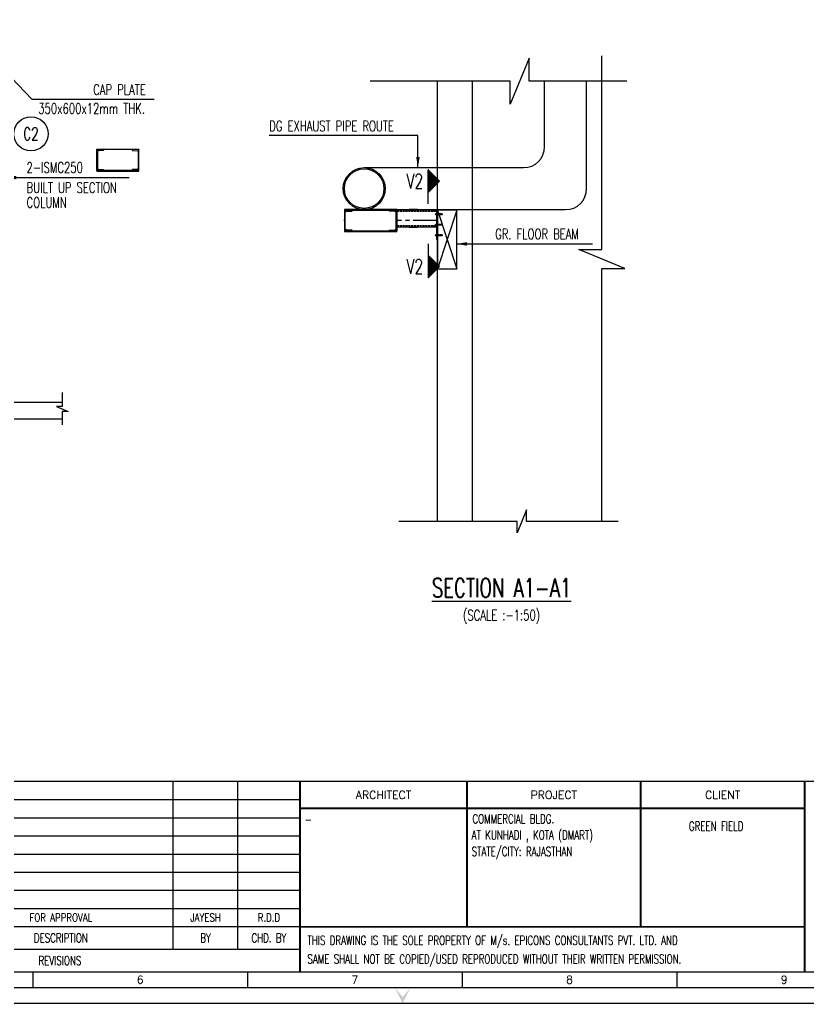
# Model space of a CAD drawing. Header units: inches. Extents: x 6 to 183294, y -48183 to 78918.
# Drawn here: x 129706 to 148491, y -48183 to -24756 of the extents above; entities that cross this region are included whole.
import ezdxf
from ezdxf.enums import TextEntityAlignment as Align

# ---------------------------------------------------------------- set-up
doc = ezdxf.new("R2010")
doc.units = ezdxf.units.IN
doc.header["$MEASUREMENT"] = 0
for name, pattern in [('CENTER', [2, 1.25, -0.25, 0.25, -0.25]), ('CENTER2', [1.125, 0.75, -0.125, 0.125, -0.125]), ('HIDDEN', [0.375, 0.25, -0.125]), ('phl_thick', [0]), ('thin_line', [0])]:
    doc.linetypes.add(name, pattern=pattern)
for name, color, linetype in [('PNA', 8, 'Continuous'), ('projection', 7, 'Continuous'), ('S-BASE & END PLATE', 6, 'Continuous'), ('S-BASE PLATE', 3, 'Continuous'), ('S-BRECK LINE', 8, 'Continuous'), ('S-CENTER LINE', 8, 'CENTER2'), ('S-CHEQ PLATE', 9, 'Continuous'), ('S-COLUMN', 1, 'Continuous'), ('S-COLUMN CIRCLE', 9, 'Continuous'), ('S-COLUMN NO', 2, 'Continuous'), ('S-CONCRET LINE', 4, 'Continuous'), ('S-DIM-1', 5, 'Continuous'), ('S-ISMC', 2, 'Continuous'), ('S-SECTION MARK', 1, 'Continuous'), ('S-TEXT', 2, 'Continuous'), ('S-TEXT-1', 4, 'Continuous'), ('S-TITIL', 6, 'Continuous'), ('TEXT (SHEET)', 4, 'Continuous')]:
    doc.layers.add(name, color=color, linetype=linetype)
doc.styles.add('ROMANS', font='simplex.shx', dxfattribs={"width": 0.7})
doc.dimstyles.new('dim10', dxfattribs={"dimtxt": 250, "dimasz": 250, "dimexe": 200, "dimexo": 200, "dimgap": 100, "dimtad": 1, "dimdec": 0, "dimlfac": 0.1, "dimzin": 0, "dimdsep": 46, "dimtxsty": 'ROMANS', "dimcen": 0, "dimclrd": 5, "dimclre": 5, "dimclrt": 4, "dimadec": 0, "dimazin": 0, "dimtfac": 1, "dimtdec": 0, "dimtix": 1, "dimtofl": 0, "dimtmove": 2, "dimatfit": 3, "dimfxl": 0, "dimtolj": 1, "dimtzin": 0, "dimlwd": -1, "dimlwe": -1, "dimarcsym": 0})
doc.dimstyles.new('dim25', dxfattribs={"dimtxt": 250, "dimasz": 250, "dimexe": 200, "dimexo": 200, "dimgap": 100, "dimtad": 1, "dimdec": 0, "dimlfac": 0.25, "dimzin": 0, "dimdsep": 46, "dimtxsty": 'ROMANS', "dimcen": 0, "dimclrd": 5, "dimclre": 5, "dimclrt": 4, "dimadec": 0, "dimazin": 0, "dimtfac": 1, "dimtdec": 0, "dimtix": 1, "dimtofl": 0, "dimtmove": 2, "dimatfit": 3, "dimfxl": 0, "dimtolj": 1, "dimtzin": 0, "dimlwd": -1, "dimlwe": -1, "dimarcsym": 0})

# ---------------------------------------------------------------- blocks, each defined once
blk = doc.blocks.new('*U9')
at = {"layer": 'S-CENTER LINE', "linetype": 'CENTER2', "ltscale": 10}
for p, q in [((0, -125), (0, 125)), ((8, 0), (-8, 0))]:
    blk.add_line(p, q, dxfattribs=at)
at = {"layer": 'S-ISMC'}
blk.add_lwpolyline([(71, -114), (14, -108, -0.383864), (4, -96), (4, 96, -0.383864), (14, 108), (71, 114, 0.383864), (76, 120), (76, 125), (-4, 125), (-4, -125), (76, -125), (76, -120, 0.383864)], format="xyb", close=True, dxfattribs=at)
blk = doc.blocks.new('2-ISMC250 BUILT UP SECTION')
at = {"layer": 'S-BASE PLATE', "color": 3, "ltscale": 2}
for points in [[(-500, 262), (500, 262), (500, 250), (-500, 250)], [(-500, -262), (500, -262), (500, -250), (-500, -250)]]:
    blk.add_lwpolyline(points, close=True, dxfattribs=at)
at = {"layer": 'S-ISMC', "yscale": 2, "zscale": 2, "rotation": 180}
for p, xscale in [((-492.9, 0), -2), ((492.9, 0), 2)]:
    blk.add_blockref('*U9', p, dxfattribs=dict(at, xscale=xscale))
blk = doc.blocks.new('ccLab_20183781014761_16')
at = {"color": 92, "linetype": 'CENTER', "true_color": 0x00c000}
blk.add_line((-65.75, 0), (19.25, 0), dxfattribs=at)
blk = doc.blocks.new('ccLab_20183781014761_18')
at = {"color": 1, "linetype": 'thin_line', "true_color": 0xff0000}
for p, q in [((-23.2, 4.08), (0, 4.08)), ((-23.2, -4.08), (0, -4.08))]:
    blk.add_line(p, q, dxfattribs=at)
blk = doc.blocks.new('ccLab_20183781014761_20')
at = {"color": 1, "linetype": 'thin_line', "true_color": 0xff0000}
for p, q in [((10, 4), (15, 4)), ((10, -4), (15, -4))]:
    blk.add_line(p, q, dxfattribs=at)
blk = doc.blocks.new('*U37')
at = {"layer": 'projection', "color": 7, "linetype": 'phl_thick'}
for p, q in [((4888, 2062), (4888, 2070)), ((4889, 2071), (4892, 2071)), ((4889, 2061), (4889, 2071)), ((4889, 2061), (4892, 2061)), ((4895, 2070), (4892, 2071)), ((4892, 2061), (4892, 2071)), ((4892, 2061), (4895, 2061)), ((4899, 2069), (4895, 2070)), ((4895, 2061), (4895, 2070)), ((4895, 2061), (4899, 2062)), ((4899, 2068), (4899, 2070)), ((4899, 2068), (4900, 2068)), ((4899, 2068), (4900, 2068)), ((4899, 2067), (4900, 2067)), ((4899, 2064), (4899, 2067)), ((4899, 2061), (4899, 2063)), ((4899, 2063), (4899, 2063)), ((4899, 2061), (4918, 2061)), ((4900, 2067), (4900, 2068)), ((4901, 2071), (4912, 2071)), ((4901, 2071), (4901, 2071)), ((4901, 2071), (4901, 2071)), ((4901, 2064), (4912, 2064)), ((4901, 2064), (4912, 2064)), ((4901, 2063), (4901, 2064)), ((4901, 2064), (4901, 2064)), ((4901, 2063), (4912, 2063)), ((4912, 2070), (4912, 2070)), ((4912, 2070), (4912, 2070)), ((4912, 2070), (4912, 2070)), ((4912, 2070), (4912, 2070)), ((4912, 2070), (4912, 2070)), ((4912, 2070), (4912, 2070)), ((4912, 2070), (4912, 2070)), ((4912, 2070), (4912, 2070)), ((4912, 2070), (4912, 2070)), ((4912, 2070), (4912, 2070)), ((4912, 2070), (4912, 2070)), ((4912, 2070), (4912, 2070)), ((4912, 2070), (4912, 2070)), ((4912, 2070), (4912, 2070)), ((4912, 2070), (4912, 2070)), ((4912, 2070), (4912, 2070)), ((4912, 2070), (4912, 2070)), ((4912, 2070), (4912, 2071)), ((4912, 2070), (4912, 2070)), ((4912, 2071), (4912, 2071)), ((4912, 2070), (4912, 2070)), ((4912, 2071), (4912, 2071)), ((4912, 2070), (4912, 2070)), ((4912, 2071), (4912, 2071)), ((4912, 2070), (4912, 2070)), ((4912, 2071), (4912, 2071)), ((4912, 2070), (4912, 2070)), ((4912, 2071), (4912, 2071)), ((4912, 2070), (4912, 2071)), ((4912, 2071), (4912, 2071)), ((4912, 2071), (4912, 2071)), ((4912, 2071), (4912, 2071)), ((4912, 2071), (4912, 2071)), ((4912, 2071), (4912, 2071)), ((4912, 2071), (4912, 2071)), ((4912, 2071), (4912, 2071)), ((4912, 2071), (4912, 2071)), ((4912, 2071), (4912, 2071)), ((4912, 2071), (4912, 2071)), ((4912, 2071), (4912, 2071)), ((4912, 2071), (4912, 2071)), ((4912, 2071), (4912, 2071)), ((4912, 2071), (4912, 2071)), ((4912, 2071), (4912, 2071)), ((4912, 2071), (4912, 2071)), ((4912, 2070), (4912, 2070)), ((4912, 2070), (4912, 2070)), ((4912, 2070), (4912, 2070)), ((4912, 2070), (4912, 2070)), ((4912, 2070), (4912, 2070)), ((4912, 2070), (4912, 2070)), ((4912, 2070), (4912, 2070)), ((4912, 2070), (4912, 2070)), ((4912, 2070), (4912, 2070)), ((4912, 2070), (4912, 2070)), ((4912, 2070), (4912, 2070)), ((4912, 2070), (4912, 2070)), ((4912, 2070), (4912, 2070)), ((4912, 2070), (4912, 2070)), ((4912, 2070), (4912, 2070)), ((4912, 2070), (4912, 2070)), ((4912, 2070), (4912, 2070)), ((4912, 2070), (4912, 2070)), ((4912, 2070), (4912, 2070)), ((4912, 2070), (4912, 2070)), ((4912, 2070), (4912, 2070)), ((4912, 2070), (4912, 2070)), ((4912, 2070), (4912, 2070)), ((4912, 2070), (4912, 2070)), ((4912, 2070), (4912, 2070)), ((4912, 2070), (4912, 2070)), ((4912, 2070), (4912, 2070)), ((4912, 2070), (4912, 2070)), ((4912, 2070), (4912, 2070)), ((4912, 2070), (4912, 2070)), ((4912, 2070), (4912, 2070)), ((4912, 2070), (4912, 2070)), ((4912, 2070), (4912, 2070)), ((4912, 2070), (4912, 2070)), ((4912, 2070), (4912, 2070)), ((4912, 2070), (4912, 2070)), ((4912, 2070), (4912, 2070)), ((4912, 2070), (4913, 2070)), ((4912, 2070), (4912, 2070)), ((4912, 2070), (4912, 2070)), ((4912, 2070), (4912, 2070)), ((4912, 2070), (4912, 2070)), ((4912, 2070), (4912, 2070)), ((4912, 2070), (4912, 2070)), ((4912, 2070), (4912, 2070)), ((4912, 2070), (4912, 2070)), ((4912, 2070), (4912, 2070)), ((4912, 2070), (4912, 2070)), ((4912, 2070), (4912, 2070)), ((4912, 2070), (4912, 2070)), ((4912, 2070), (4912, 2070)), ((4912, 2070), (4912, 2070)), ((4912, 2070), (4912, 2070)), ((4912, 2070), (4912, 2070)), ((4912, 2070), (4912, 2070)), ((4912, 2070), (4912, 2070)), ((4912, 2070), (4912, 2070)), ((4912, 2070), (4912, 2070)), ((4912, 2070), (4912, 2070)), ((4912, 2070), (4912, 2070)), ((4912, 2070), (4912, 2070)), ((4912, 2070), (4912, 2070)), ((4912, 2070), (4912, 2070)), ((4912, 2070), (4912, 2070)), ((4912, 2070), (4912, 2070)), ((4912, 2070), (4912, 2070)), ((4912, 2070), (4912, 2070)), ((4912, 2070), (4912, 2070)), ((4912, 2070), (4912, 2070)), ((4912, 2066), (4912, 2066)), ((4912, 2066), (4912, 2066)), ((4912, 2066), (4912, 2066)), ((4912, 2066), (4912, 2066)), ((4912, 2066), (4912, 2066)), ((4912, 2066), (4912, 2066)), ((4912, 2065), (4912, 2066)), ((4912, 2066), (4912, 2066)), ((4912, 2066), (4912, 2066)), ((4912, 2066), (4912, 2066)), ((4912, 2066), (4912, 2066)), ((4912, 2066), (4912, 2066)), ((4913, 2066), (4912, 2066)), ((4912, 2066), (4912, 2066)), ((4912, 2066), (4912, 2066)), ((4912, 2066), (4912, 2066)), ((4912, 2066), (4912, 2066)), ((4912, 2066), (4912, 2066)), ((4912, 2066), (4912, 2066)), ((4912, 2066), (4912, 2066)), ((4912, 2066), (4912, 2066)), ((4912, 2066), (4912, 2066)), ((4912, 2066), (4912, 2066)), ((4912, 2066), (4912, 2066)), ((4912, 2066), (4912, 2066)), ((4912, 2066), (4912, 2066)), ((4912, 2066), (4912, 2066)), ((4912, 2066), (4912, 2066)), ((4912, 2066), (4912, 2066)), ((4912, 2066), (4912, 2066)), ((4912, 2066), (4912, 2066)), ((4912, 2066), (4912, 2066)), ((4912, 2066), (4912, 2066)), ((4912, 2066), (4912, 2066)), ((4912, 2065), (4912, 2066)), ((4912, 2065), (4912, 2066)), ((4912, 2065), (4912, 2065)), ((4912, 2065), (4912, 2065)), ((4912, 2065), (4912, 2065)), ((4912, 2065), (4912, 2065)), ((4912, 2065), (4912, 2065)), ((4912, 2065), (4912, 2065)), ((4912, 2065), (4912, 2065)), ((4912, 2065), (4912, 2065)), ((4912, 2065), (4912, 2065)), ((4912, 2065), (4912, 2065)), ((4912, 2065), (4912, 2065)), ((4912, 2065), (4912, 2065)), ((4912, 2064), (4912, 2065)), ((4912, 2065), (4912, 2065)), ((4912, 2065), (4912, 2065)), ((4912, 2065), (4912, 2065)), ((4912, 2065), (4912, 2065)), ((4912, 2065), (4912, 2065)), ((4912, 2065), (4912, 2065)), ((4912, 2065), (4912, 2065)), ((4912, 2065), (4912, 2065)), ((4912, 2065), (4912, 2065)), ((4912, 2065), (4912, 2065)), ((4912, 2065), (4912, 2065)), ((4912, 2065), (4912, 2065)), ((4912, 2065), (4912, 2065)), ((4912, 2065), (4912, 2065)), ((4912, 2065), (4912, 2065)), ((4912, 2065), (4912, 2065)), ((4912, 2065), (4912, 2065)), ((4912, 2065), (4912, 2065)), ((4912, 2065), (4912, 2065)), ((4912, 2065), (4912, 2065)), ((4912, 2064), (4912, 2065)), ((4912, 2064), (4912, 2064)), ((4912, 2064), (4912, 2064)), ((4912, 2064), (4912, 2064)), ((4912, 2064), (4912, 2064)), ((4912, 2063), (4912, 2064)), ((4912, 2064), (4912, 2064)), ((4912, 2064), (4912, 2064)), ((4912, 2064), (4912, 2064)), ((4912, 2064), (4912, 2064)), ((4912, 2064), (4912, 2064)), ((4912, 2064), (4912, 2064)), ((4912, 2064), (4912, 2064)), ((4912, 2064), (4912, 2064)), ((4912, 2064), (4912, 2064)), ((4912, 2064), (4912, 2064)), ((4912, 2064), (4912, 2064)), ((4912, 2064), (4912, 2064)), ((4912, 2064), (4912, 2064)), ((4912, 2064), (4912, 2064)), ((4912, 2064), (4912, 2064)), ((4912, 2064), (4912, 2064)), ((4912, 2064), (4912, 2064)), ((4912, 2064), (4912, 2064)), ((4912, 2064), (4912, 2064)), ((4912, 2064), (4912, 2064)), ((4912, 2064), (4912, 2064)), ((4912, 2064), (4912, 2064)), ((4912, 2064), (4912, 2064)), ((4912, 2064), (4912, 2064)), ((4912, 2064), (4912, 2064)), ((4912, 2064), (4912, 2064)), ((4912, 2064), (4912, 2064)), ((4912, 2064), (4912, 2064)), ((4912, 2064), (4912, 2064)), ((4912, 2064), (4912, 2064)), ((4912, 2064), (4912, 2064)), ((4912, 2064), (4912, 2064)), ((4912, 2064), (4912, 2064)), ((4912, 2064), (4912, 2064)), ((4912, 2064), (4912, 2064)), ((4912, 2064), (4912, 2064)), ((4912, 2064), (4912, 2064)), ((4912, 2064), (4912, 2064)), ((4912, 2064), (4912, 2064)), ((4912, 2064), (4912, 2064)), ((4912, 2064), (4912, 2064)), ((4912, 2064), (4912, 2064)), ((4912, 2064), (4912, 2064)), ((4912, 2064), (4912, 2064)), ((4912, 2064), (4912, 2064)), ((4912, 2064), (4912, 2064)), ((4912, 2064), (4912, 2064)), ((4912, 2063), (4912, 2064)), ((4912, 2063), (4912, 2064)), ((4912, 2063), (4912, 2063)), ((4912, 2063), (4912, 2063)), ((4912, 2063), (4912, 2063)), ((4912, 2063), (4912, 2063)), ((4912, 2063), (4912, 2063)), ((4912, 2063), (4912, 2063)), ((4912, 2063), (4912, 2063)), ((4912, 2063), (4912, 2063)), ((4912, 2063), (4912, 2063)), ((4912, 2063), (4912, 2063)), ((4912, 2063), (4912, 2063)), ((4912, 2063), (4912, 2063)), ((4912, 2063), (4912, 2063)), ((4912, 2063), (4912, 2063)), ((4912, 2063), (4912, 2063)), ((4912, 2063), (4912, 2063)), ((4912, 2063), (4912, 2063)), ((4912, 2063), (4912, 2063)), ((4912, 2063), (4912, 2063)), ((4912, 2063), (4912, 2063)), ((4912, 2063), (4912, 2063)), ((4912, 2063), (4912, 2063)), ((4912, 2063), (4912, 2063)), ((4912, 2063), (4912, 2063)), ((4912, 2063), (4912, 2063)), ((4912, 2063), (4912, 2063)), ((4912, 2063), (4912, 2063)), ((4912, 2063), (4912, 2063)), ((4912, 2063), (4912, 2063)), ((4912, 2063), (4912, 2063)), ((4912, 2063), (4912, 2063)), ((4912, 2063), (4912, 2063)), ((4912, 2063), (4912, 2063)), ((4912, 2063), (4912, 2063)), ((4912, 2063), (4912, 2063)), ((4912, 2063), (4912, 2063)), ((4912, 2063), (4912, 2063)), ((4912, 2063), (4915, 2063)), ((4912, 2063), (4912, 2063)), ((4912, 2063), (4912, 2063)), ((4912, 2063), (4913, 2063)), ((4912, 2063), (4912, 2063)), ((4912, 2062), (4912, 2063)), ((4912, 2063), (4912, 2063)), ((4912, 2063), (4912, 2063)), ((4912, 2063), (4912, 2063)), ((4912, 2063), (4912, 2063)), ((4912, 2063), (4912, 2063)), ((4912, 2063), (4912, 2063)), ((4912, 2063), (4912, 2063)), ((4912, 2063), (4912, 2063)), ((4912, 2063), (4912, 2063)), ((4912, 2063), (4912, 2063)), ((4912, 2063), (4912, 2063)), ((4912, 2063), (4912, 2063)), ((4912, 2063), (4912, 2063)), ((4912, 2063), (4912, 2063)), ((4912, 2063), (4912, 2063)), ((4912, 2063), (4912, 2063)), ((4912, 2063), (4912, 2063)), ((4912, 2063), (4912, 2063)), ((4912, 2063), (4912, 2063)), ((4912, 2063), (4912, 2063)), ((4912, 2063), (4912, 2063)), ((4912, 2063), (4912, 2063)), ((4912, 2063), (4912, 2063)), ((4912, 2063), (4912, 2063)), ((4912, 2063), (4912, 2063)), ((4912, 2063), (4912, 2063)), ((4912, 2063), (4912, 2063)), ((4912, 2063), (4912, 2063)), ((4912, 2063), (4912, 2063)), ((4912, 2062), (4912, 2063)), ((4912, 2063), (4912, 2063)), ((4912, 2062), (4912, 2062)), ((4912, 2062), (4912, 2062)), ((4912, 2062), (4912, 2062)), ((4912, 2062), (4912, 2062)), ((4912, 2062), (4912, 2062)), ((4912, 2062), (4912, 2062)), ((4912, 2062), (4912, 2062)), ((4912, 2062), (4912, 2062)), ((4912, 2062), (4912, 2062)), ((4912, 2062), (4912, 2062)), ((4912, 2062), (4912, 2062)), ((4912, 2062), (4912, 2062)), ((4912, 2062), (4912, 2062)), ((4912, 2062), (4912, 2062)), ((4912, 2062), (4912, 2062)), ((4912, 2062), (4912, 2062)), ((4912, 2062), (4912, 2062)), ((4912, 2062), (4912, 2062)), ((4912, 2062), (4912, 2062)), ((4912, 2062), (4912, 2062)), ((4912, 2062), (4912, 2062)), ((4912, 2062), (4912, 2062)), ((4912, 2062), (4912, 2062)), ((4912, 2062), (4912, 2062)), ((4912, 2062), (4912, 2062)), ((4912, 2062), (4912, 2062)), ((4912, 2062), (4912, 2062)), ((4912, 2062), (4912, 2062)), ((4912, 2062), (4913, 2062)), ((4912, 2062), (4912, 2062)), ((4912, 2062), (4912, 2062)), ((4912, 2062), (4912, 2062)), ((4912, 2062), (4912, 2062)), ((4912, 2062), (4912, 2062)), ((4912, 2062), (4912, 2062)), ((4912, 2062), (4912, 2062)), ((4912, 2062), (4912, 2062)), ((4912, 2062), (4912, 2062)), ((4912, 2062), (4912, 2062)), ((4912, 2062), (4912, 2062)), ((4912, 2062), (4912, 2062)), ((4912, 2062), (4912, 2062)), ((4912, 2062), (4912, 2062)), ((4912, 2062), (4912, 2062)), ((4912, 2062), (4912, 2062)), ((4912, 2070), (4912, 2070)), ((4912, 2070), (4912, 2070)), ((4913, 2070), (4913, 2070)), ((4913, 2070), (4913, 2070)), ((4913, 2070), (4913, 2070)), ((4913, 2070), (4913, 2070)), ((4913, 2070), (4913, 2070)), ((4913, 2070), (4913, 2070)), ((4913, 2070), (4913, 2070)), ((4913, 2070), (4913, 2070)), ((4913, 2070), (4913, 2070)), ((4913, 2070), (4913, 2070)), ((4913, 2070), (4913, 2070)), ((4913, 2070), (4914, 2070)), ((4912, 2070), (4912, 2070)), ((4914, 2066), (4913, 2066)), ((4913, 2066), (4913, 2066)), ((4913, 2066), (4913, 2066)), ((4913, 2066), (4913, 2066)), ((4913, 2066), (4913, 2066)), ((4913, 2066), (4913, 2066)), ((4913, 2066), (4913, 2066)), ((4913, 2066), (4913, 2066)), ((4913, 2066), (4913, 2066)), ((4913, 2066), (4913, 2066)), ((4912, 2065), (4912, 2065)), ((4912, 2065), (4912, 2065)), ((4912, 2064), (4912, 2065)), ((4912, 2064), (4912, 2064)), ((4912, 2064), (4912, 2064)), ((4912, 2064), (4912, 2064)), ((4912, 2064), (4912, 2064)), ((4913, 2063), (4913, 2063)), ((4913, 2063), (4913, 2063)), ((4913, 2063), (4913, 2063)), ((4913, 2063), (4913, 2063)), ((4913, 2063), (4913, 2063)), ((4913, 2063), (4913, 2063)), ((4913, 2063), (4913, 2063)), ((4913, 2063), (4913, 2063)), ((4913, 2063), (4913, 2063)), ((4913, 2063), (4913, 2063)), ((4913, 2063), (4913, 2063)), ((4913, 2063), (4914, 2063)), ((4912, 2063), (4912, 2063)), ((4912, 2063), (4912, 2063)), ((4912, 2063), (4912, 2063)), ((4913, 2062), (4913, 2063)), ((4913, 2062), (4913, 2063)), ((4913, 2062), (4913, 2062)), ((4913, 2062), (4913, 2062)), ((4913, 2062), (4913, 2062)), ((4913, 2062), (4913, 2062)), ((4913, 2062), (4913, 2062)), ((4913, 2062), (4913, 2062)), ((4913, 2062), (4913, 2062)), ((4913, 2062), (4913, 2062)), ((4913, 2062), (4913, 2062)), ((4913, 2062), (4913, 2062)), ((4913, 2062), (4913, 2062)), ((4913, 2062), (4914, 2062)), ((4914, 2070), (4914, 2070)), ((4914, 2070), (4914, 2070)), ((4914, 2070), (4914, 2070)), ((4914, 2070), (4914, 2070)), ((4914, 2070), (4914, 2070)), ((4914, 2070), (4914, 2070)), ((4914, 2070), (4915, 2070)), ((4914, 2065), (4914, 2066)), ((4914, 2066), (4914, 2066)), ((4914, 2066), (4914, 2066)), ((4914, 2066), (4914, 2066)), ((4914, 2066), (4914, 2066)), ((4915, 2065), (4914, 2065)), ((4914, 2065), (4914, 2065)), ((4914, 2065), (4914, 2065)), ((4914, 2065), (4914, 2065)), ((4914, 2065), (4914, 2065)), ((4914, 2063), (4914, 2063)), ((4914, 2063), (4914, 2063)), ((4914, 2063), (4914, 2063)), ((4914, 2063), (4914, 2063)), ((4914, 2063), (4914, 2063)), ((4914, 2063), (4914, 2063)), ((4914, 2063), (4915, 2063)), ((4914, 2062), (4914, 2062)), ((4914, 2062), (4914, 2062)), ((4914, 2062), (4914, 2062)), ((4914, 2062), (4914, 2062)), ((4914, 2062), (4914, 2062)), ((4914, 2062), (4914, 2062)), ((4914, 2062), (4915, 2062)), ((4915, 2071), (4918, 2071)), ((4915, 2071), (4915, 2071)), ((4915, 2071), (4915, 2071)), ((4915, 2071), (4915, 2071)), ((4915, 2071), (4915, 2071)), ((4915, 2071), (4915, 2071)), ((4915, 2071), (4915, 2071)), ((4915, 2070), (4915, 2071)), ((4915, 2070), (4915, 2070)), ((4915, 2070), (4915, 2070)), ((4915, 2070), (4915, 2070)), ((4915, 2070), (4915, 2070)), ((4915, 2070), (4915, 2070)), ((4915, 2070), (4915, 2070)), ((4915, 2070), (4915, 2070)), ((4915, 2064), (4915, 2065)), ((4915, 2065), (4915, 2065)), ((4915, 2065), (4915, 2065)), ((4915, 2065), (4915, 2065)), ((4915, 2065), (4915, 2065)), ((4915, 2064), (4915, 2064)), ((4915, 2064), (4915, 2064)), ((4915, 2064), (4915, 2064)), ((4915, 2064), (4915, 2064)), ((4915, 2064), (4915, 2064)), ((4915, 2064), (4915, 2064)), ((4915, 2064), (4915, 2064)), ((4915, 2064), (4915, 2064)), ((4915, 2064), (4915, 2064)), ((4915, 2064), (4915, 2064)), ((4915, 2063), (4915, 2064)), ((4915, 2064), (4915, 2064)), ((4915, 2064), (4915, 2064)), ((4915, 2064), (4915, 2064)), ((4915, 2064), (4915, 2064)), ((4915, 2064), (4915, 2064)), ((4915, 2064), (4915, 2064)), ((4915, 2063), (4915, 2063)), ((4915, 2063), (4915, 2064)), ((4915, 2063), (4915, 2064)), ((4915, 2063), (4915, 2063)), ((4915, 2063), (4915, 2063)), ((4915, 2062), (4915, 2063)), ((4915, 2063), (4915, 2063)), ((4915, 2063), (4915, 2063)), ((4915, 2063), (4915, 2063)), ((4915, 2063), (4915, 2063)), ((4915, 2063), (4915, 2063)), ((4915, 2063), (4915, 2063)), ((4915, 2063), (4915, 2063)), ((4915, 2063), (4915, 2063)), ((4915, 2063), (4915, 2063)), ((4915, 2063), (4915, 2063)), ((4915, 2063), (4915, 2063)), ((4915, 2063), (4915, 2063)), ((4915, 2063), (4915, 2063)), ((4915, 2063), (4915, 2063)), ((4915, 2063), (4915, 2063)), ((4915, 2063), (4915, 2063)), ((4915, 2062), (4915, 2062)), ((4918, 2061), (4918, 2071)), ((4919, 2071), (4920, 2071)), ((4919, 2061), (4919, 2071)), ((4919, 2061), (4919, 2071)), ((4919, 2061), (4920, 2061)), ((4920, 2061), (4920, 2071)), ((4921, 2061), (4921, 2071)), ((4921, 2070), (4930, 2070)), ((4921, 2061), (4930, 2061)), ((4930, 2071), (4954, 2071)), ((4930, 2070), (4930, 2071)), ((4930, 2061), (4930, 2071)), ((4930, 2061), (4930, 2070)), ((4930, 2061), (4930, 2061)), ((4930, 2061), (4954, 2061)), ((4942, 2066), (4942, 2066)), ((4942, 2066), (4942, 2066)), ((4943, 2065), (4942, 2066)), ((4942, 2066), (4943, 2066)), ((4942, 2066), (4942, 2066)), ((4943, 2067), (4944, 2067)), ((4943, 2067), (4943, 2067)), ((4943, 2066), (4943, 2067)), ((4943, 2066), (4943, 2066)), ((4943, 2066), (4943, 2066)), ((4943, 2065), (4943, 2066)), ((4943, 2066), (4944, 2066)), ((4943, 2066), (4943, 2066)), ((4943, 2066), (4943, 2066)), ((4943, 2066), (4943, 2066)), ((4943, 2066), (4943, 2066)), ((4943, 2066), (4943, 2066)), ((4943, 2066), (4943, 2066)), ((4943, 2066), (4943, 2066)), ((4943, 2066), (4943, 2066)), ((4943, 2065), (4943, 2065)), ((4943, 2065), (4943, 2065)), ((4943, 2065), (4943, 2065)), ((4943, 2065), (4943, 2065)), ((4944, 2065), (4943, 2065)), ((4943, 2065), (4943, 2065)), ((4944, 2065), (4943, 2065)), ((4944, 2067), (4945, 2067)), ((4944, 2067), (4945, 2067)), ((4944, 2067), (4944, 2067)), ((4944, 2067), (4944, 2067)), ((4944, 2067), (4944, 2067)), ((4944, 2067), (4944, 2067)), ((4944, 2067), (4944, 2067)), ((4944, 2067), (4944, 2067)), ((4944, 2066), (4944, 2067)), ((4944, 2065), (4944, 2065)), ((4944, 2065), (4944, 2065)), ((4944, 2065), (4944, 2065)), ((4944, 2065), (4944, 2065)), ((4944, 2065), (4944, 2065)), ((4944, 2065), (4944, 2065)), ((4945, 2065), (4944, 2065)), ((4945, 2065), (4944, 2065)), ((4945, 2066), (4945, 2067)), ((4945, 2067), (4945, 2067)), ((4945, 2067), (4945, 2067)), ((4945, 2067), (4945, 2067)), ((4945, 2067), (4946, 2067)), ((4945, 2067), (4946, 2067)), ((4945, 2067), (4945, 2067)), ((4945, 2067), (4945, 2067)), ((4945, 2067), (4945, 2067)), ((4945, 2067), (4945, 2067)), ((4945, 2067), (4945, 2067)), ((4945, 2067), (4945, 2067)), ((4945, 2067), (4945, 2067)), ((4945, 2066), (4945, 2067)), ((4945, 2066), (4945, 2066)), ((4945, 2066), (4945, 2066)), ((4945, 2066), (4945, 2066)), ((4945, 2066), (4945, 2066)), ((4945, 2066), (4945, 2066)), ((4945, 2066), (4945, 2066)), ((4945, 2066), (4945, 2066)), ((4945, 2066), (4945, 2066)), ((4945, 2066), (4945, 2066)), ((4945, 2066), (4945, 2066)), ((4945, 2066), (4945, 2066)), ((4945, 2066), (4945, 2066)), ((4945, 2065), (4945, 2065)), ((4945, 2065), (4945, 2065)), ((4945, 2065), (4945, 2065)), ((4945, 2065), (4945, 2065)), ((4945, 2065), (4945, 2065)), ((4945, 2065), (4945, 2065)), ((4945, 2065), (4945, 2065)), ((4945, 2064), (4945, 2065)), ((4946, 2065), (4945, 2065)), ((4946, 2064), (4945, 2064)), ((4947, 2067), (4946, 2067)), ((4947, 2067), (4946, 2067)), ((4946, 2067), (4946, 2067)), ((4946, 2067), (4946, 2067)), ((4946, 2067), (4946, 2067)), ((4946, 2067), (4946, 2067)), ((4946, 2067), (4946, 2067)), ((4946, 2067), (4946, 2067)), ((4946, 2067), (4946, 2067)), ((4946, 2067), (4946, 2067)), ((4946, 2065), (4946, 2065)), ((4946, 2065), (4946, 2065)), ((4946, 2065), (4946, 2065)), ((4946, 2065), (4946, 2065)), ((4946, 2065), (4947, 2065)), ((4946, 2064), (4946, 2064)), ((4946, 2064), (4946, 2064)), ((4946, 2064), (4946, 2064)), ((4946, 2064), (4947, 2064)), ((4948, 2067), (4947, 2067)), ((4948, 2067), (4947, 2067)), ((4947, 2067), (4947, 2067)), ((4947, 2067), (4947, 2067)), ((4947, 2067), (4947, 2067)), ((4947, 2067), (4947, 2067)), ((4947, 2067), (4947, 2067)), ((4947, 2067), (4947, 2067)), ((4947, 2065), (4947, 2065)), ((4947, 2065), (4947, 2065)), ((4947, 2064), (4947, 2065)), ((4947, 2065), (4947, 2065)), ((4947, 2065), (4948, 2065)), ((4947, 2065), (4948, 2065)), ((4947, 2064), (4947, 2064)), ((4947, 2064), (4947, 2064)), ((4949, 2067), (4948, 2067)), ((4949, 2067), (4948, 2067)), ((4948, 2067), (4948, 2067)), ((4948, 2067), (4948, 2067)), ((4948, 2067), (4948, 2067)), ((4948, 2067), (4948, 2067)), ((4948, 2067), (4948, 2067)), ((4948, 2067), (4948, 2067)), ((4948, 2067), (4948, 2067)), ((4948, 2065), (4948, 2065)), ((4948, 2065), (4948, 2065)), ((4948, 2065), (4948, 2065)), ((4948, 2065), (4948, 2065)), ((4948, 2065), (4948, 2065)), ((4948, 2065), (4948, 2065)), ((4948, 2065), (4948, 2065)), ((4948, 2065), (4948, 2065)), ((4948, 2065), (4949, 2065)), ((4948, 2065), (4949, 2065)), ((4950, 2067), (4949, 2067)), ((4949, 2067), (4949, 2067)), ((4949, 2066), (4949, 2067)), ((4949, 2067), (4949, 2067)), ((4949, 2067), (4949, 2067)), ((4949, 2067), (4949, 2067)), ((4950, 2066), (4949, 2066)), ((4949, 2066), (4949, 2066)), ((4949, 2065), (4950, 2066)), ((4949, 2065), (4949, 2065)), ((4949, 2065), (4949, 2065)), ((4949, 2065), (4949, 2065)), ((4949, 2065), (4949, 2065)), ((4949, 2065), (4949, 2065)), ((4949, 2065), (4949, 2065)), ((4949, 2065), (4949, 2065)), ((4949, 2065), (4949, 2065)), ((4949, 2065), (4950, 2065)), ((4950, 2066), (4950, 2067)), ((4951, 2066), (4950, 2066)), ((4950, 2066), (4950, 2066)), ((4950, 2066), (4950, 2066)), ((4950, 2066), (4950, 2066)), ((4950, 2066), (4950, 2066)), ((4950, 2066), (4950, 2066)), ((4950, 2066), (4950, 2066)), ((4950, 2066), (4950, 2066)), ((4950, 2066), (4950, 2066)), ((4950, 2066), (4950, 2066)), ((4950, 2066), (4951, 2066)), ((4950, 2065), (4950, 2066)), ((4950, 2066), (4950, 2066)), ((4950, 2066), (4950, 2066)), ((4950, 2066), (4950, 2066)), ((4950, 2065), (4950, 2065)), ((4950, 2065), (4950, 2065)), ((4951, 2066), (4951, 2067)), ((4951, 2067), (4951, 2067)), ((4951, 2067), (4952, 2067)), ((4951, 2066), (4952, 2067)), ((4951, 2065), (4951, 2066)), ((4951, 2065), (4951, 2066)), ((4951, 2066), (4951, 2066)), ((4951, 2066), (4951, 2066)), ((4951, 2066), (4951, 2066)), ((4951, 2066), (4951, 2066)), ((4951, 2066), (4951, 2066)), ((4951, 2066), (4951, 2066)), ((4952, 2065), (4951, 2065)), ((4952, 2065), (4951, 2065)), ((4951, 2065), (4951, 2065)), ((4951, 2065), (4951, 2065)), ((4952, 2067), (4952, 2067)), ((4952, 2067), (4952, 2067)), ((4952, 2065), (4952, 2065)), ((4954, 2076), (4956, 2076)), ((4954, 2055), (4954, 2076)), ((4954, 2055), (4956, 2055)), ((4956, 2055), (4956, 2076)), ((4956, 2074), (4963, 2074)), ((4956, 2074), (4963, 2074)), ((4956, 2073), (4956, 2074)), ((4956, 2074), (4956, 2074)), ((4956, 2073), (4956, 2073)), ((4956, 2073), (4956, 2073)), ((4956, 2073), (4956, 2073)), ((4956, 2072), (4956, 2073)), ((4956, 2072), (4956, 2072)), ((4956, 2068), (4956, 2068)), ((4956, 2068), (4956, 2068)), ((4956, 2067), (4956, 2068)), ((4956, 2067), (4956, 2067)), ((4956, 2067), (4956, 2067)), ((4956, 2067), (4956, 2067)), ((4956, 2067), (4963, 2067)), ((4956, 2065), (4956, 2067)), ((4956, 2065), (4963, 2065)), ((4956, 2065), (4956, 2065)), ((4956, 2065), (4956, 2065)), ((4956, 2064), (4956, 2065)), ((4956, 2064), (4956, 2064)), ((4956, 2064), (4956, 2064)), ((4956, 2064), (4956, 2064)), ((4956, 2059), (4956, 2060)), ((4956, 2059), (4956, 2059)), ((4956, 2059), (4956, 2059)), ((4956, 2059), (4956, 2059)), ((4956, 2058), (4956, 2059)), ((4956, 2058), (4956, 2058)), ((4956, 2058), (4963, 2058)), ((4956, 2057), (4956, 2058)), ((4956, 2057), (4963, 2057)), ((4963, 2073), (4963, 2074)), ((4963, 2074), (4963, 2074)), ((4963, 2057), (4963, 2074)), ((4963, 2072), (4963, 2073)), ((4963, 2073), (4963, 2073)), ((4963, 2073), (4963, 2073)), ((4963, 2071), (4963, 2072)), ((4963, 2072), (4963, 2072)), ((4963, 2072), (4963, 2072)), ((4963, 2070), (4963, 2071)), ((4963, 2071), (4963, 2071)), ((4963, 2071), (4963, 2071)), ((4963, 2071), (4968, 2071)), ((4963, 2070), (4963, 2070)), ((4963, 2069), (4963, 2070)), ((4963, 2070), (4963, 2070)), ((4963, 2068), (4963, 2069)), ((4963, 2069), (4963, 2069)), ((4963, 2069), (4963, 2069)), ((4963, 2069), (4963, 2069)), ((4963, 2067), (4963, 2068)), ((4963, 2068), (4963, 2068)), ((4963, 2068), (4963, 2068)), ((4963, 2067), (4963, 2067)), ((4963, 2067), (4963, 2067)), ((4963, 2065), (4963, 2067)), ((4963, 2064), (4963, 2065)), ((4963, 2065), (4963, 2065)), ((4963, 2065), (4963, 2065)), ((4963, 2063), (4963, 2064)), ((4963, 2064), (4963, 2064)), ((4963, 2064), (4963, 2064)), ((4963, 2062), (4963, 2063)), ((4963, 2063), (4963, 2063)), ((4963, 2063), (4963, 2063)), ((4963, 2062), (4963, 2062)), ((4963, 2062), (4963, 2062)), ((4963, 2061), (4963, 2062)), ((4963, 2061), (4968, 2061)), ((4963, 2060), (4963, 2061)), ((4963, 2061), (4963, 2061)), ((4963, 2061), (4963, 2061)), ((4963, 2059), (4963, 2060)), ((4963, 2060), (4963, 2060)), ((4963, 2060), (4963, 2060)), ((4963, 2058), (4963, 2059)), ((4963, 2059), (4963, 2059)), ((4963, 2059), (4963, 2059)), ((4963, 2058), (4963, 2058)), ((4963, 2057), (4963, 2058)), ((4971, 2069), (4968, 2071)), ((4968, 2061), (4968, 2071)), ((4968, 2061), (4971, 2062)), ((4971, 2069), (4972, 2069)), ((4971, 2062), (4971, 2069)), ((4971, 2062), (4972, 2062)), ((4973, 2069), (4972, 2069)), ((4972, 2062), (4972, 2069)), ((4972, 2062), (4973, 2063)), ((4973, 2063), (4973, 2069))]:
    blk.add_line(p, q, dxfattribs=at)
for centre, radius, start, end in [((4889, 2070), 0.8, 89.9998, 180), ((4889, 2062), 0.8, 180, 270.0002), ((4918, 2070), 0.5, 0, 90), ((4918, 2062), 0.5, 270, 0), ((4919, 2071), 0.2, 89.9998, 180), ((4919, 2061), 0.2, 180, 270.0002), ((4920, 2071), 0.2, 0, 90.0002), ((4920, 2061), 0.2, 269.9998, 0)]:
    blk.add_arc(centre, radius, start, end, dxfattribs=at)
for centre, major_axis, ratio, start_param, end_param in [((4901, 2066), (14.9, 0), 0.315697, 1.570796, 1.728102), ((4901, 2066), (11.6, 3.2), 0.146629, 4.468256, 4.659352), ((4901, 2066), (14.9, 4.2), 0.146629, 4.514068, 4.671893), ((4907, 2066), (-53.7, 4.1), 0.043494, 1.416792, 1.460756)]:
    blk.add_ellipse(centre, major_axis=major_axis, ratio=ratio, start_param=start_param, end_param=end_param, dxfattribs=at)
for name in ['ccLab_20183781014761_16', 'ccLab_20183781014761_18', 'ccLab_20183781014761_20']:
    blk.add_blockref(name, (4954, 2066))
blk = doc.blocks.new('*U10')
at = {"layer": 'S-CENTER LINE', "linetype": 'CENTER2', "ltscale": 50}
blk.add_line((0, -100), (0, 100), dxfattribs=at)
at = {"layer": 'S-CENTER LINE', "linetype": 'CENTER2', "ltscale": 10}
blk.add_line((7.8, 0), (-7.8, 0), dxfattribs=at)
at = {"layer": 'S-ISMC', "color": 3}
blk.add_lwpolyline([(72, -97.2, 0.383864), (67, -91.7), (12.9, -86, -0.383864), (3, -75.1), (3, 75.1, -0.383864), (12.9, 86), (67, 91.7, 0.383864), (72, 97.2), (72, 100), (-3, 100), (-3, -100), (72, -100)], format="xyb", close=True, dxfattribs=at)
blk = doc.blocks.new('FOLDER')
at = {"layer": 'PNA'}
for points in [[(-1250, 2500), (0, 0), (0, 1000)], [(1250, 2500), (0, 0), (0, 1000)]]:
    blk.add_solid(points, dxfattribs=at)
blk = doc.blocks.new('SHEET')
at = {"color": 1}
for p, q in [((762042, -118391, -8), (676135, -118391, -8)), ((697174, -123292, -8), (720414, -123292, -8)), ((697174, -124054, -8), (720337, -124054, -8))]:
    blk.add_line(p, q, dxfattribs=at)
for p, q in [((716058, -124054, -8), (716058, -118391, -8)), ((718236, -124054, -8), (718236, -118391, -8))]:
    blk.add_line(p, q)
at = {"color": 5, "linetype": 'ByBlock', "lineweight": -2}
for p, q in [((697187, -119004, -8), (720337, -119004, -8)), ((697187, -119617, -8), (720337, -119617, -8)), ((697187, -120229, -8), (720337, -120229, -8)), ((697187, -120842, -8), (720337, -120842, -8)), ((697187, -121454, -8), (720337, -121454, -8)), ((697187, -122067, -8), (720337, -122067, -8)), ((697187, -122680, -8), (720337, -122680, -8))]:
    blk.add_line(p, q, dxfattribs=at)
at = {"elevation": -8, "flags": 128}
blk.add_lwpolyline([(674017, -125881), (763101, -125881), (763101, -63214), (674017, -63214)], close=True, dxfattribs=at)
at = {"color": 1, "const_width": 60.9, "elevation": -8}
for points in [[(720337, -124821), (720337, -118391)], [(725970, -123298), (725970, -118391)], [(731835, -123298), (731835, -118391)], [(737368, -124822), (737368, -118391)], [(720337, -119302), (737368, -119302)], [(720337, -123298), (737368, -123298)]]:
    blk.add_lwpolyline(points, dxfattribs=at)
at = {"layer": 'PNA'}
for p, q in [((711312, -124822, -8), (711312, -125351, -8)), ((718559, -124822, -8), (718559, -125351, -8)), ((725806, -124822, -8), (725806, -125351, -8)), ((733053, -124822, -8), (733053, -125351, -8))]:
    blk.add_line(p, q, dxfattribs=at)
at = {"layer": 'PNA', "color": 1, "elevation": -8}
for points in [[(675076, -125351), (762572, -125351), (762572, -63743), (675076, -63743)], [(676135, -124822), (762042, -124822), (762042, -64273), (676135, -64273)]]:
    blk.add_lwpolyline(points, close=True, dxfattribs=at)
at = {"layer": 'PNA', "xscale": 0.2118545530764889, "yscale": 0.2118545530764889, "zscale": 0.2118545530764889}
blk.add_blockref('FOLDER', (723802, -125881, -8), dxfattribs=at)
at = {"layer": 'PNA', "style": 'ROMANS'}
for s, p in [('6', (714936, -125086, -8)), ('7', (722183, -125086, -8)), ('8', (729431, -125086, -8)), ('9', (736678, -125086, -8))]:
    blk.add_text(s, height=265, dxfattribs=at).set_placement(p, align=Align.MIDDLE)
at = {"layer": 'TEXT (SHEET)', "color": 2, "style": 'ROMANS'}
for s, p in [('ARCHITECT', (723154, -118847, -8)), ('PROJECT', (728903, -118847, -8)), ('CLIENT', (734602, -118847, -8))]:
    blk.add_text(s, height=269, dxfattribs=at).set_placement(p, align=Align.MIDDLE_CENTER)
at = {"layer": 'TEXT (SHEET)', "color": 4, "style": 'ROMANS', "width": 0.7}
for s, height, p in [('DESCRIPTION', 304.74, (712263, -123673, -8)), ('BY', 304.7, (717147, -123673, -8)), ('CHD. BY', 304.7, (719287, -123673, -8)), ('REVISIONS', 304.7, (712231, -124438, -8))]:
    blk.add_text(s, height=height, dxfattribs=at).set_placement(p, align=Align.MIDDLE_CENTER)
for s, p in [('THIS DRAWING IS THE SOLE PROPERTY OF M/s. EPICONS CONSULTANTS PVT. LTD. AND', (720588, -123908, -8)), ('SAME SHALL NOT BE COPIED/USED REPRODUCED WITHOUT THEIR WRITTEN PERMISSION.', (720588, -124539, -8))]:
    blk.add_text(s, height=304.74, dxfattribs=at).set_placement(p)

msp = doc.modelspace()

# ---------------------------------------------------------------- hatches: boundary and pattern name
at = {"layer": 'S-CHEQ PLATE'}
h = msp.add_hatch(dxfattribs=at)
h.set_pattern_fill('ANSI31', color=8, scale=50, angle=270)
h.set_pattern_definition([(315, (141192.545, -28320.424), (4.419417, 4.419417), [])])
h.paths.add_polyline_path([(139644.84, -29992.644), (139644.84, -29292.644), (139656.84, -29292.644), (139656.84, -29992.644)])
at = {"layer": 'S-SECTION MARK', "ltscale": 5}
h = msp.add_hatch(dxfattribs=at)
h.set_pattern_fill('ANSI31', color=256, scale=172.406964, angle=270, style=0)
h.set_pattern_definition([(315, (137104.123, 50595.305), (15.2387667, 15.2387667), [])])
h.paths.add_polyline_path([(139706.503, -28601.651), (139439.374, -28329.786), (139439.374, -28873.517)])
h = msp.add_hatch(dxfattribs=at)
h.set_pattern_fill('ANSI31', color=256, scale=172.406964, angle=270, style=0)
h.set_pattern_definition([(315, (137104.123, 50445.305), (15.2387667, 15.2387667), [])])
h.paths.add_polyline_path([(139706.503, -30633.636), (139439.374, -30905.502), (139439.374, -30361.771)])

# ---------------------------------------------------------------- linework, layer by layer
at = {"color": 8, "elevation": -7.519}
for points in [[(137440.23, -29280.644), (142709.705, -29280.644, 0.414213562), (143209.705, -28780.644), (143209.705, -26219.245)], [(137911.754, -28280.644), (141709.705, -28280.644, 0.414213562), (142209.705, -27780.644), (142209.705, -26219.245)]]:
    msp.add_lwpolyline(points, format="xyb", dxfattribs=at)
at = {"color": 8}
for radius in [500, 470]:
    msp.add_circle((137911.754, -28780.644, -194584.472), radius, dxfattribs=at)
at = {"layer": 'S-BASE & END PLATE', "elevation": -7.519}
msp.add_lwpolyline([(139656.84, -29292.644), (139656.84, -29992.644), (139644.84, -29992.644), (139644.84, -29292.644)], close=True, dxfattribs=at)
at = {"layer": 'S-BASE PLATE', "color": 3, "ltscale": 2}
for points, elevation in [([(137440.23, -29292.644), (138690.23, -29292.644), (138690.23, -29280.644), (137440.23, -29280.644)], -74.186), ([(138979.466, -29292.644), (139179.466, -29292.644), (139179.466, -29280.644), (138979.466, -29280.644)], -7.519), ([(138979.466, -29692.644), (139179.466, -29692.644), (139179.466, -29704.644), (138979.466, -29704.644)], -7.519), ([(137440.23, -29804.644), (138690.23, -29804.644), (138690.23, -29792.644), (137440.23, -29792.644)], -74.186)]:
    msp.add_lwpolyline(points, close=True, dxfattribs=dict(at, elevation=elevation))
at = {"layer": 'S-BRECK LINE', "elevation": -7.519}
for points in [[(144171.285, -26219.245), (141839.694, -26219.245), (141839.694, -25669.749), (141388.432, -26768.74), (141388.432, -26219.245), (138056.84, -26219.245)], [(143571.285, -36704.534), (143571.285, -30680.904), (144120.781, -30680.904), (143021.79, -30229.642), (143571.285, -30229.642), (143571.285, -25619.245)], [(143958.714, -36704.534), (141782.109, -36704.534), (141782.109, -36429.786), (141556.477, -36979.281), (141556.477, -36704.534), (138738.285, -36704.534)]]:
    msp.add_lwpolyline(points, dxfattribs=at)
at = {"layer": 'S-BRECK LINE'}
msp.add_lwpolyline([(130720.43, -33633.213), (130720.43, -33972.652), (130583.056, -33972.652), (130857.804, -34085.468), (130720.43, -34085.468), (130720.43, -34402.945)], dxfattribs=at)
at = {"layer": 'S-CENTER LINE', "linetype": 'CENTER2', "ltscale": 750}
msp.add_line((139644.84, -29542.644, -7.519), (138674.98, -29542.644, -7.519), dxfattribs=at)
at = {"layer": 'S-COLUMN', "color": 8}
for p, q in [((139656.84, -29292.644, -7.519), (140116.84, -30692.644, -7.519)), ((140116.84, -29292.644, -7.519), (139656.84, -30692.644, -7.519))]:
    msp.add_line(p, q, dxfattribs=at)
at = {"layer": 'S-COLUMN CIRCLE'}
msp.add_circle((129974.771, -27474.474), 407.525, dxfattribs=at)
at = {"layer": 'S-CONCRET LINE', "elevation": -7.519}
for points in [[(139656.84, -36704.534), (139656.84, -26219.245)], [(140481.137, -26219.245), (140481.137, -36704.534)]]:
    msp.add_lwpolyline(points, dxfattribs=at)
msp.add_lwpolyline([(139656.84, -30692.644), (140116.84, -30692.644), (140116.84, -29292.644), (139656.84, -29292.644)], close=True, dxfattribs=at)
at = {"layer": 'S-CONCRET LINE'}
for points in [[(120536.276, -33865.257), (130720.43, -33865.257)], [(120536.276, -34265.257), (130720.43, -34265.257)]]:
    msp.add_lwpolyline(points, dxfattribs=at)
at = {"layer": 'S-ISMC', "color": 8, "linetype": 'HIDDEN', "ltscale": 10}
for p, q in [((139644.84, -29320.844, -7.519), (138690.23, -29320.844, -7.519)), ((139644.84, -29664.444, -7.519), (138690.23, -29664.444, -7.519))]:
    msp.add_line(p, q, dxfattribs=at)
at = {"layer": 'S-ISMC', "linetype": 'Continuous', "elevation": -7.519}
for points in [[(138690.23, -29692.644), (139644.84, -29692.644), (139644.84, -29292.644), (137440.23, -29292.644)], [(137440.23, -29792.644), (138690.23, -29792.644)]]:
    msp.add_lwpolyline(points, dxfattribs=at)
at = {"layer": 'S-SECTION MARK'}
for p, q in [((139439.374, -29142.644, -7.519), (139439.374, -28329.786, -7.519)), ((139439.374, -28329.786, -7.519), (139706.503, -28601.651, -7.519)), ((139439.374, -28873.517, -7.519), (139706.503, -28601.651, -7.519)), ((139439.374, -30092.644, -7.519), (139439.374, -30905.502, -7.519)), ((139439.374, -30361.771, -7.519), (139706.503, -30633.636, -7.519)), ((139439.374, -30905.502, -7.519), (139706.503, -30633.636, -7.519))]:
    msp.add_line(p, q, dxfattribs=at)

# ---------------------------------------------------------------- block references
at = {"xscale": 0.7056754055291329, "yscale": 0.7056754055291329, "zscale": 0.7056754055291329}
msp.add_blockref('SHEET', (-371939.589, 40648.489, 5.306), dxfattribs=at)
msp.add_blockref('2-ISMC250 BUILT UP SECTION', (132043.964, -28098.536))
at = {"xscale": -1.896730331541039, "yscale": 1.896730331541039, "zscale": 1.896730331541039, "rotation": 359.9999999999986}
for p in [(149040.405, -33311.061, -7.519), (149040.405, -33561.061, -7.519), (149040.405, -33811.061, -7.519)]:
    msp.add_blockref('*U37', p, dxfattribs=at)
at = {"layer": 'S-ISMC', "yscale": 2.5, "zscale": 2.5}
for p, xscale in [((137447.855, -29542.644, -7.519), 2.5), ((138682.605, -29542.644, -7.519), -2.5)]:
    msp.add_blockref('*U10', p, dxfattribs=dict(at, xscale=xscale))

# ---------------------------------------------------------------- texts
at = {"layer": 'S-COLUMN NO', "style": 'ROMANS', "width": 0.7}
msp.add_text('C2', height=300, dxfattribs=at).set_placement((129974.771, -27474.474), align=Align.MIDDLE)
at = {"layer": 'S-DIM-1', "color": 4, "linetype": 'Continuous', "style": 'ROMANS', "width": 0.7}
for s, p in [('CAP PLATE', (131456.92, -26421.234, 0)), ('350x600x12mm THK.', (130149.067, -26871.234, 0)), ('DG EXHAUST PIPE ROUTE', (135650.047, -27288.76, -7.519))]:
    msp.add_text(s, height=250, dxfattribs=at).set_placement(p, align=Align.MIDDLE_LEFT)
at = {"layer": 'S-SECTION MARK', "style": 'ROMANS', "width": 0.7}
for p in [(139117.896, -28600.29, -7.519), (139117.896, -30634.998, -7.519)]:
    msp.add_text('V2', height=350, dxfattribs=at).set_placement(p, align=Align.MIDDLE)
at = {"layer": 'S-TEXT', "style": 'ROMANS'}
for s, height, width, p in [('(SCALE :-1:50)', 250, 0.7, (141184.615, -38936.966, -7.519)), ('FOR APPROVAL', 186.82756, 0.8, (130686.791, -46139.63, 2292635.68)), ('JAYESH', 186.8276, 0.8, (134133.612, -46139.63, 2292635.68)), ('R.D.D', 186.8276, 0.8, (135643.225, -46139.63, 2292635.68))]:
    msp.add_text(s, height=height, dxfattribs=dict(at, width=width)).set_placement(p, align=Align.MIDDLE_CENTER)
at = {"layer": 'S-TEXT', "style": 'ROMANS', "width": 0.7}
for s, height, p in [('COMMERCIAL BLDG.', 215.57027, (140490.482, -43789.644, -86598.89)), ('-', 215.57, (136496.487, -43801.628, 2292635.68)), ('AT KUNHADI , KOTA (DMART)', 215.57027, (140471.863, -44175.283, 2292635.68)), (' GREEN FIELD', 215.57027, (145542.75, -43963.303, 2292635.68)), ('STATE/CITY: RAJASTHAN', 215.57027, (140471.863, -44566.846, 2292635.68))]:
    msp.add_text(s, height=height, dxfattribs=at).set_placement(p, align=Align.MIDDLE_LEFT)
at = {"layer": 'S-TEXT-1', "style": 'ROMANS', "width": 0.7}
for s, p in [('2-ISMC250', (129869.481, -28277.451, 8048144.262)), ('BUILT UP SECTION', (129869.481, -28757.451, 8048144.262)), ('COLUMN', (129869.481, -29110.93, 8048144.262)), ('GR. FLOOR BEAM', (141031.872, -29861.509, 8048136.743))]:
    msp.add_text(s, height=250, dxfattribs=at).set_placement(p, align=Align.MIDDLE_LEFT)
at = {"layer": 'S-TITIL', "style": 'ROMANS', "width": 0.7}
msp.add_text('%%USECTION A1-A1', height=450, dxfattribs=at).set_placement((141184.615, -38286.966, -7.519), align=Align.MIDDLE_CENTER)

# ---------------------------------------------------------------- leaders
msp.add_leader([(140108.779, -30096.175, -7.519), (143350.013, -30096.175, -7.519)], dimstyle='dim10', override={"dimgap": 100, "dimtad": 0})
at = {"layer": 'S-DIM-1'}
for points in [[(128869.849, -25489.257), (129999.067, -26646.234), (132906.92, -26646.234)], [(139191.714, -28280.644, -7.519), (139191.714, -27513.76, -7.519), (135649.773, -27513.76, -7.519)]]:
    msp.add_leader(points, dimstyle='dim10', dxfattribs=at)
msp.add_leader([(129372.575, -28517.451), (132312.108, -28517.451)], dimstyle='dim25', override={"dimasz": 250}, dxfattribs=at)

doc.saveas('drawing.dxf')
